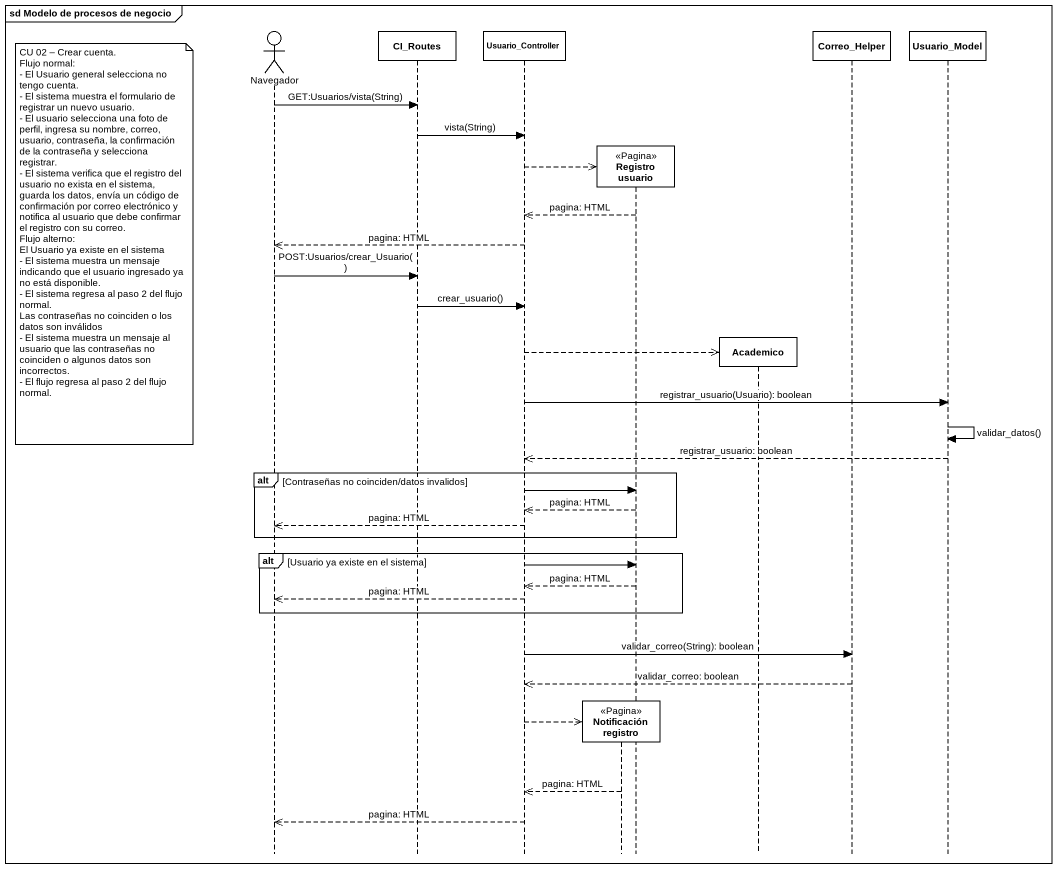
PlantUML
@startuml
mainframe sd Modelo de procesos de negocio
hide footbox
actor Navegador
participant CI_Routes
participant Usuario_Controller
participant "Notificación registro" as Notificación_registro <<Pagina>>
participant "Registro usuario" as Registro_usuario <<Pagina>>
participant Academico
participant Correo_Helper
participant Usuario_Model

Navegador -> CI_Routes : GET:Usuarios/vista(String)
CI_Routes -> Usuario_Controller : vista(String)
Usuario_Controller -->> Registro_usuario **
Registro_usuario -->> Usuario_Controller : pagina: HTML
note left of Navegador
  CU 02 – Crear cuenta.
  Flujo normal:
  - El Usuario general selecciona no tengo cuenta.
  - El sistema muestra el formulario de registrar un nuevo usuario.
  - El usuario selecciona una foto de perfil, ingresa su nombre, correo, usuario, contraseña, la confirmación de la contraseña y selecciona registrar.
  - El sistema verifica que el registro del usuario no exista en el sistema, guarda los datos, envía un código de confirmación por correo electrónico y notifica al usuario que debe confirmar el registro con su correo.
  Flujo alterno:
  El Usuario ya existe en el sistema
  - El sistema muestra un mensaje indicando que el usuario ingresado ya no está disponible.
  - El sistema regresa al paso 2 del flujo normal.
  Las contraseñas no coinciden o los datos son inválidos
  - El sistema muestra un mensaje al usuario que las contraseñas no coinciden o algunos datos son incorrectos.
  - El flujo regresa al paso 2 del flujo normal.
end note
Usuario_Controller -->> Navegador : pagina: HTML
Navegador -> CI_Routes : POST:Usuarios/crear_Usuario()
CI_Routes -> Usuario_Controller : crear_usuario()
Usuario_Controller -->> Academico **
Usuario_Controller -> Usuario_Model : registrar_usuario(Usuario): boolean
Usuario_Model -> Usuario_Model : validar_datos()
Usuario_Model -->> Usuario_Controller : registrar_usuario: boolean
alt Contraseñas no coinciden/datos invalidos
  Usuario_Controller -> Registro_usuario
  Registro_usuario -->> Usuario_Controller : pagina: HTML
  Usuario_Controller -->> Navegador : pagina: HTML
end
alt Usuario ya existe en el sistema
  Usuario_Controller -> Registro_usuario
  Registro_usuario -->> Usuario_Controller : pagina: HTML
  Usuario_Controller -->> Navegador : pagina: HTML
end
Usuario_Controller -> Correo_Helper : validar_correo(String): boolean
Correo_Helper -->> Usuario_Controller : validar_correo: boolean
Usuario_Controller -->> Notificación_registro **
Notificación_registro -->> Usuario_Controller : pagina: HTML
Usuario_Controller -->> Navegador : pagina: HTML
@enduml
